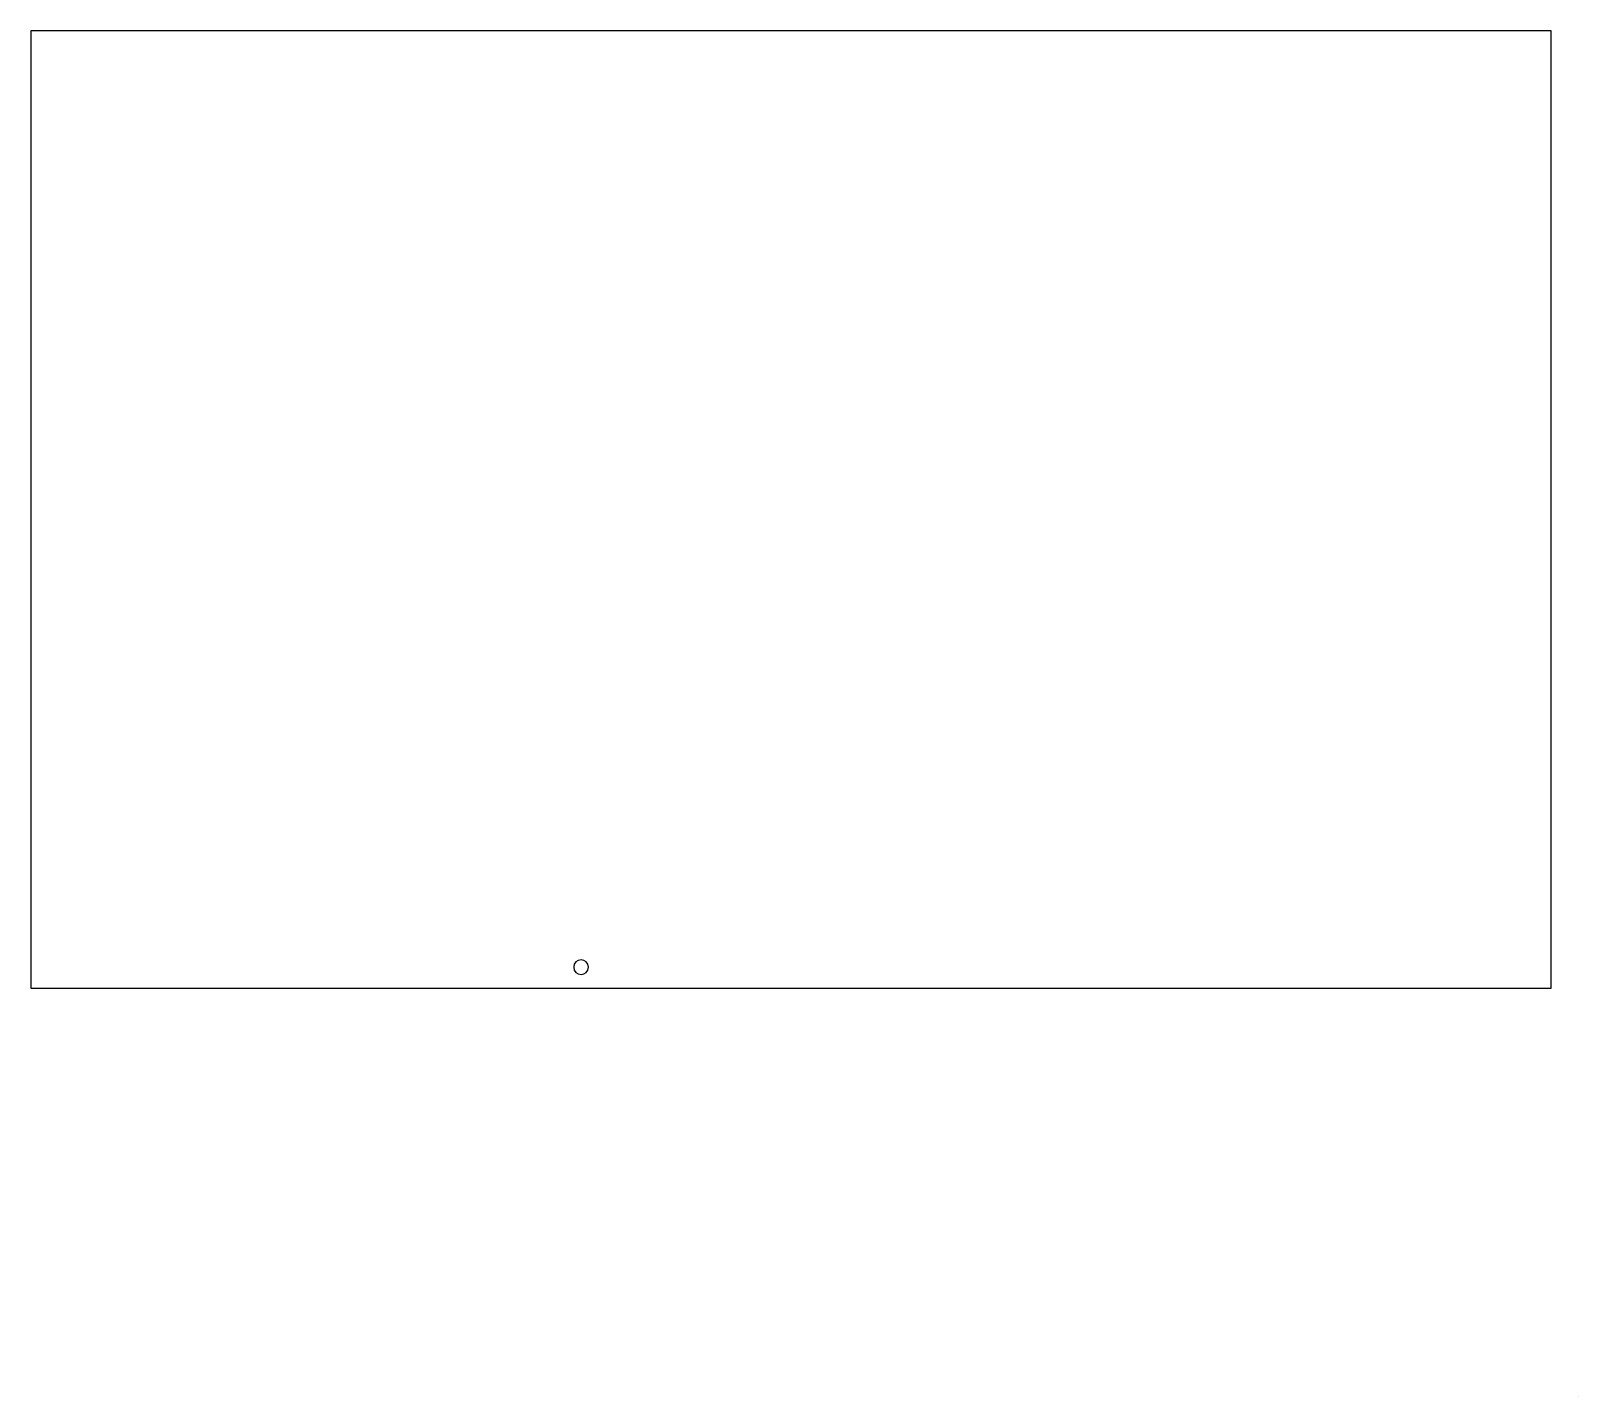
# Model space of a CAD drawing. Extents: x 0 to 369, y -97 to 228.
import ezdxf

# ---------------------------------------------------------------- set-up
doc = ezdxf.new("R2010")
doc.units = 0
doc.layers.add('ABDECKUNG', color=7, linetype='CONTINUOUS')

msp = doc.modelspace()

# ---------------------------------------------------------------- linework, layer by layer
at = {"layer": 'ABDECKUNG', "color": 7}
for points in [[(362.141064, 0.141112), (362.141064, 228.141119), (0.141111, 228.141119), (0.141111, 0.141112), (362.141064, 0.141112), (362.141064, 0.141112), (362.141064, 0.141112), (362.141064, 0.141112), (362.141064, 0.141112), (362.141064, 0.141112), (362.141064, 0.141112), (362.141064, 0.141112), (362.141064, 0.141112)], [(132.891107, 5.14113), (132.891107, 5.14113), (132.891107, 5.14113), (132.891107, 5.14113), (132.891107, 5.14113), (132.891107, 5.14113), (132.891107, 5.14113), (132.891107, 5.14113), (132.891107, 5.14113), (132.891107, 5.14113)], [(368.536502, -97.01259), (368.536502, -97.01259), (368.536502, -97.01259), (368.536502, -97.01259), (368.536502, -97.01259), (368.536502, -97.01259), (368.536502, -97.01259), (368.536502, -97.01259), (368.536502, -97.01259), (368.536502, -97.01259)]]:
    msp.add_lwpolyline(points, close=True, dxfattribs=at)
for points in [[(131.141047, 6.89119), (130.174436, 6.89119), (129.390987, 6.107657), (129.390987, 5.14113)], [(129.390987, 5.14113), (129.390987, 4.174576), (130.174436, 3.39107), (131.141047, 3.39107)], [(132.891107, 5.14113), (132.891107, 6.107657), (132.107658, 6.89119), (131.141047, 6.89119)], [(131.141047, 3.39107), (132.107658, 3.39107), (132.891107, 4.174576), (132.891107, 5.14113)]]:
    msp.add_open_spline(points, degree=3, dxfattribs=at)

doc.saveas('drawing.dxf')
